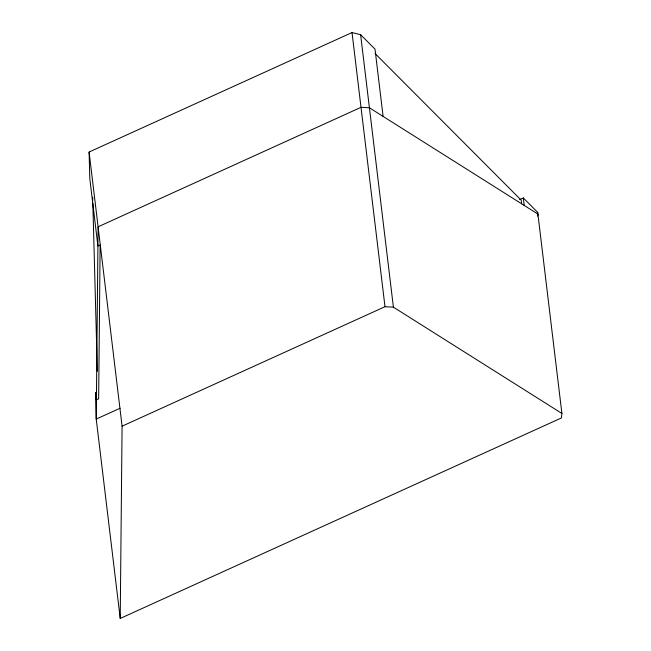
<?xml version="1.0" encoding="UTF-8"?>
<svg xmlns="http://www.w3.org/2000/svg" width="651" height="651" viewBox="0 0 651 651"><rect width="100%" height="100%" fill="white"/><g stroke="black" fill="none" stroke-linecap="round" stroke-linejoin="round"><path stroke-width="0.98" d="M519.62 199.629L523.323 197.953L537.71 212.389L561.903 413.45L561.39 417.958L120.223 618.45L122.079 426.185L89.097 152.033L352.02 32.55L360.621 34.682L375.009 49.126L383.105 116.423M537.539 215.929L537.71 212.389M537.71 215.872L537.913 214.065L369.41 107.781L361.012 107.317L98.098 226.8L96.234 419.065L120.223 618.45M120.126 408.21L96.234 419.065L95.526 392.358L96.421 399.836L98.651 398.827L100.14 245.012L97.91 246.029L89.814 178.732L89.097 152.033M122.079 426.185L384.993 306.702L393.399 307.166L561.903 413.45M375.082 53.545L521.239 200.207L521.671 203.771M523.323 197.953L524.218 205.423M360.621 34.682L393.399 307.166M352.02 32.55L384.993 306.702M92.678 197.196L92.759 200.231M92.841 203.267L97.333 371.33"/></g></svg>
